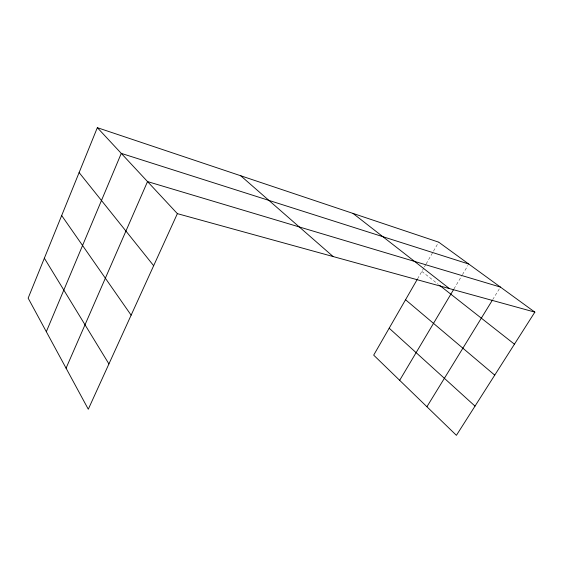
<?xml version="1.0" encoding="UTF-8"?>
<svg xmlns="http://www.w3.org/2000/svg" width="563" height="563" viewBox="0 0 563 563"><rect width="100%" height="100%" fill="white"/><g stroke="black" fill="none" stroke-linecap="round" stroke-linejoin="round"><path stroke-width="0.42" stroke-dasharray="2.81 2.11" d="M417.556 278.861L424.002 267.657M424.432 266.904L425.727 264.659M426.163 263.906L433.067 251.907M433.496 251.154L438.676 242.153M453.968 288.91L462.033 275.342M462.476 274.589L467.853 265.546M492.688 299.657L499.508 288.559M421.849 271.408L438.408 284.428"/><path stroke-width="0.84" d="M97.336 127.667L28.15 298.144L88.292 409.231L177.373 213.644L97.336 127.667L438.676 242.153L534.85 312.127L456.41 435.333L373.684 355.133L417.127 279.607M46.321 331.706L121.277 153.382L468.747 264.033M66.068 368.188L147.527 181.582L500.416 287.074M399.667 380.328L453.525 289.671M426.916 406.739L492.238 300.396M177.373 213.644L534.85 312.127M353.029 213.426L449.401 288.587M439.794 285.511L514.441 344.183M405.55 299.741L494.743 375.127M240.711 175.755L333.141 256.559M389.181 328.201L475.017 406.106M79.116 172.559L153.657 265.708M61.677 215.538L131.13 315.167M44.357 258.206L108.926 363.923"/></g></svg>
